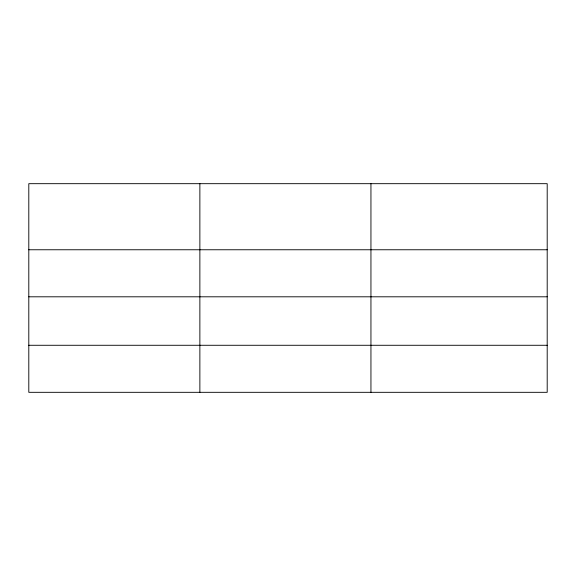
<?xml version="1.0" encoding="UTF-8"?>
<svg xmlns="http://www.w3.org/2000/svg" width="576" height="576" viewBox="0 0 576 576"><rect width="100%" height="100%" fill="white"/><g stroke="black" fill="none" stroke-linecap="round" stroke-linejoin="round"><path stroke-width="0.86" d="M547.2 296.806L547.2 183.679L28.8 183.679L28.8 392.321L547.2 392.321L547.2 296.806L28.8 296.806M28.8 249.761L547.2 249.761M28.8 345.276L547.2 345.276M370.944 183.679L370.944 392.321M199.872 183.679L199.872 392.321"/></g></svg>
